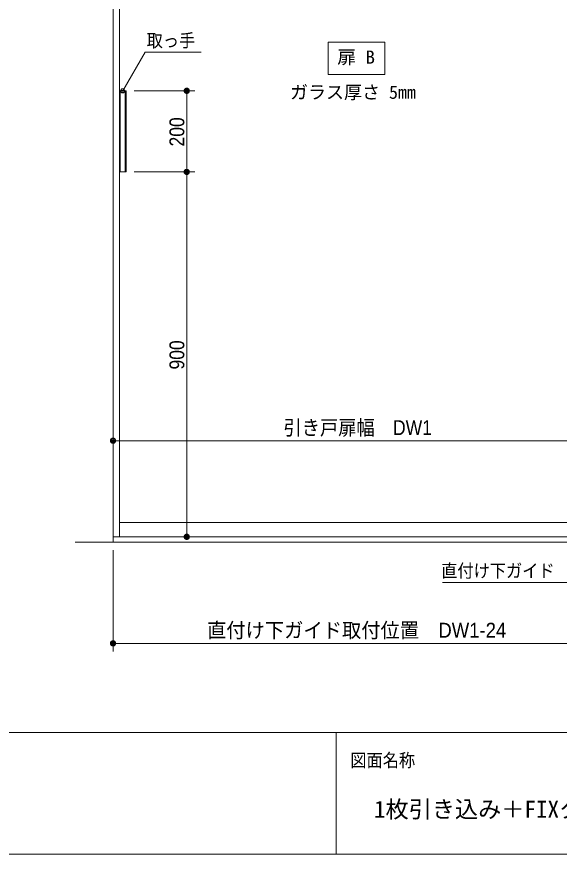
# Model space of a CAD drawing. Units: millimetres, scale not verified. Extents: x -6062 to 6062, y -3045 to 3045.
# Drawn here: x -4725 to -3387, y -2770 to -704 of the extents above; entities that cross this region are included whole.
import ezdxf
from ezdxf.enums import TextEntityAlignment as Align

# ---------------------------------------------------------------- set-up
doc = ezdxf.new("R2010")
doc.units = ezdxf.units.MM
doc.header["$LTSCALE"] = 20
for name, color, linetype, lineweight in [('0-0_3一般', 7, 'Continuous', 9), ('0-1_2寸法-3', 7, 'Continuous', 9), ('0-2_2寸法-1', 7, 'Continuous', 9), ('0-3_0', 7, 'Continuous', 9), ('0-5_1図面枠', 7, 'Continuous', 9)]:
    doc.layers.add(name, color=color, linetype=linetype, lineweight=lineweight)
doc.styles.add('ＭＳ ゴシック', font='')
doc.styles.add('ＭＳ Ｐゴシック', font='')
doc.styles.get('ＭＳ ゴシック').set_extended_font_data('MS Gothic')
doc.styles.get('ＭＳ Ｐゴシック').set_extended_font_data('MS PGothic')

# ---------------------------------------------------------------- blocks, each defined once
blk = doc.blocks.new('_Dot')
at = {"layer": '0-3_0'}
for p, q in [((-10, 0), (-20, 0)), ((9.78, 2), (-9.78, 2)), ((7.99, 6), (-7.99, 6)), ((9.16, -3.98), (-9.16, -3.98)), ((6, -7.98), (-6, -7.98))]:
    blk.add_line(p, q, dxfattribs=at)
for points in [[(10, 0), (9.92, 1.25), (9.69, 2.49), (9.3, 3.68), (8.76, 4.82), (8.09, 5.88), (7.29, 6.85), (6.37, 7.71), (5.36, 8.44), (4.26, 9.05), (3.09, 9.51), (1.87, 9.82), (0.63, 9.98), (-0.63, 9.98), (-1.87, 9.82), (-3.09, 9.51), (-4.26, 9.05), (-5.36, 8.44), (-6.37, 7.71), (-7.29, 6.85), (-8.09, 5.88), (-8.76, 4.82), (-9.3, 3.68), (-9.69, 2.49), (-9.92, 1.25), (-10, 0), (0, 0)], [(-10, 0), (-9.92, -1.25), (-9.69, -2.49), (-9.3, -3.68), (-8.76, -4.82), (-8.09, -5.88), (-7.29, -6.85), (-6.37, -7.71), (-5.36, -8.44), (-4.26, -9.05), (-3.09, -9.51), (-1.87, -9.82), (-0.63, -9.98), (0.63, -9.98), (1.87, -9.82), (3.09, -9.51), (4.26, -9.05), (5.36, -8.44), (6.37, -7.71), (7.29, -6.85), (8.09, -5.88), (8.76, -4.82), (9.3, -3.68), (9.69, -2.49), (9.92, -1.25), (10, 0), (0, 0)]]:
    blk.add_lwpolyline(points, close=True, dxfattribs=at)
blk = doc.blocks.new('グループ-63')
at = {"layer": '0-0_3一般'}
for p, q in [((-54000, 7000), (-54000, -40000)), ((-4623.5, -40000), (-55863.5, -40000))]:
    blk.add_line(p, q, dxfattribs=at)
blk = doc.blocks.new('グループ-64')
at = {"layer": '0-0_3一般'}
for p, q in [((-54000, 6100), (-54000, -39740)), ((-53680, 6100), (-53680, -39740)), ((-53362, -17740), (-53682, -17740)), ((-53642, -21740), (-53642, -17740)), ((-53402, -21740), (-53402, -17740)), ((-53362, -17740), (-53362, -21740)), ((-30320, -39040), (-53680, -39040)), ((-54000, -39740), (-30000, -39740))]:
    blk.add_line(p, q, dxfattribs=at)
blk.add_lwpolyline([(-53362, -21740), (-53682, -21740), (-53682, -17740)], dxfattribs=at)
blk = doc.blocks.new('グループ-65')
at = {"layer": '0-0_3一般'}
for name in ['グループ-63', 'グループ-64']:
    blk.add_blockref(name, (0, 0), dxfattribs=at)
blk = doc.blocks.new('グループ-74')
at = {"layer": '0-5_1図面枠'}
for p, q in [((-80000, -49400), (80000, -49400)), ((-43000, -49400), (-43000, -55400))]:
    blk.add_line(p, q, dxfattribs=at)
blk.add_lwpolyline([(-80000, 55400), (80000, 55400), (80000, -55400), (-80000, -55400)], close=True, dxfattribs=at)
blk = doc.blocks.new('図面枠')
at = {"layer": '0-5_1図面枠'}
blk.add_blockref('グループ-74', (0, 0), dxfattribs=at)
at = {"layer": '0-5_1図面枠', "style": 'ＭＳ ゴシック', "width": 0.9}
blk.add_text('図面名称', height=650.9, dxfattribs=at).set_placement((-42300.1, -51283.9), align=Align.BOTTOM_LEFT)

msp = doc.modelspace()

# ---------------------------------------------------------------- linework, layer by layer
at = {"layer": '0-1_2寸法-3'}
for p, q in [((-4458.91, -886.01), (-4468.69, -886.01)), ((-4463.63, -882.01), (-4463.97, -882.01)), ((-4463.63, -882.01), (-4463.97, -882.01)), ((-4459.8, -890.01), (-4467.8, -890.01))]:
    msp.add_line(p, q, dxfattribs=at)
msp.add_lwpolyline([(-3957.5, -767), (-3817.5, -767), (-3817.5, -847), (-3957.5, -847)], close=True, dxfattribs=at)
for points in [[(-4463.8, -887), (-4408.56, -791.33), (-4270.04, -791.33)], [(-3295.5, -1990), (-3359.01, -2100), (-3675.02, -2100)]]:
    msp.add_lwpolyline(points, dxfattribs=at)
msp.add_circle((-4463.8, -887), 5.01, dxfattribs=at)
msp.add_circle((-4463.8, -887), 5.01, dxfattribs=at)
at = {"layer": '0-2_2寸法-1'}
for p, q in [((-4435.8, -887), (-4285.8, -887)), ((-4305.8, -1074.29), (-4305.8, -899.71)), ((-4435.6, -1087), (-4285.8, -1087)), ((-4435.6, -1087), (-4285.8, -1087)), ((-4305.8, -1099.71), (-4305.8, -1974.29)), ((-4487.5, -1730), (-4487.3, -1730)), ((-3300.21, -1750), (-4474.79, -1750)), ((-4435.8, -1987), (-4285.8, -1987)), ((-4487.5, -2020), (-4487.5, -2270)), ((-4474.79, -2250), (-3324.21, -2250))]:
    msp.add_line(p, q, dxfattribs=at)

# ---------------------------------------------------------------- block references
at = {"layer": '0-0_3一般', "xscale": 0.05, "yscale": 0.05}
msp.add_blockref('グループ-65', (-1787.5, 0), dxfattribs=at)
at = {"layer": '0-2_2寸法-1', "xscale": 0.6356201, "yscale": 0.6356201}
for p, rotation in [((-4305.8, -887), 90), ((-4305.8, -1087), 270), ((-4305.8, -1087), 90), ((-4487.5, -1750), 180), ((-4305.8, -1987), 270), ((-4487.5, -2250), 180)]:
    msp.add_blockref('_Dot', p, dxfattribs=dict(at, rotation=rotation))
at = {"layer": '0-5_1図面枠', "xscale": 0.05, "yscale": 0.05}
msp.add_blockref('図面枠', (-1787.5, 0), dxfattribs=at)

# ---------------------------------------------------------------- texts
at = {"layer": '0-1_2寸法-3', "style": 'ＭＳ ゴシック'}
for s, width, p in [('取っ手', 0.9, (-4404.71, -788.94)), ('扉 B', 1.05, (-3934.86, -829.87)), ('直付け下ガイド', 0.9, (-3678.47, -2096.83))]:
    msp.add_text(s, height=32.55, dxfattribs=dict(at, width=width)).set_placement(p, align=Align.BOTTOM_LEFT)
msp.add_text('ガラス厚さ 5mm', height=32.55, dxfattribs=at).set_placement((-4051.29, -916.45), align=Align.BOTTOM_LEFT)
at = {"layer": '0-2_2寸法-1', "style": 'ＭＳ Ｐゴシック', "width": 0.9}
for s, p in [('200', (-4300.84, -1024.28)), ('900', (-4300.84, -1574.38))]:
    msp.add_text(s, height=36.66, rotation=90, dxfattribs=at).set_placement(p, align=Align.BOTTOM_LEFT)
at = {"layer": '0-2_2寸法-1', "style": 'ＭＳ Ｐゴシック'}
for s, width, p in [('引き戸扉幅\u3000DW1', 0.9, (-4067.52, -1747.07)), ('直付け下ガイド取付位置\u3000DW1-24', 0.95, (-4255.88, -2246.79))]:
    msp.add_text(s, height=36.69, dxfattribs=dict(at, width=width)).set_placement(p, align=Align.BOTTOM_LEFT)
at = {"layer": '0-5_1図面枠', "style": 'ＭＳ ゴシック'}
msp.add_text('1枚引き込み＋FIXタイプ \u3000特寸 右勝手R-N', height=41.84, dxfattribs=at).set_placement((-3844.15, -2692.37), align=Align.BOTTOM_LEFT)

doc.saveas('drawing.dxf')
